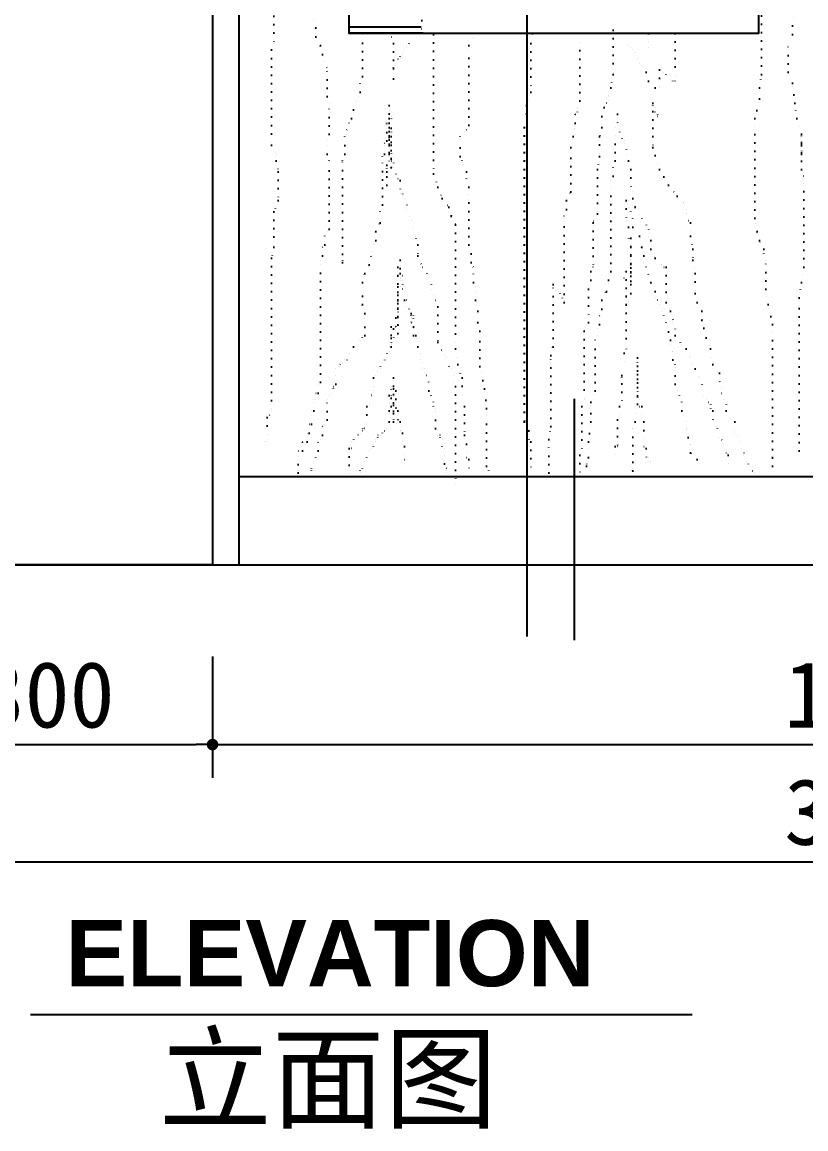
# Model space of a CAD drawing. Extents: x 425 to 4634, y 4027 to 7710.
# Drawn here: x 1813 to 2524, y 4027 to 5031 of the extents above; entities that cross this region are included whole.
import ezdxf

# ---------------------------------------------------------------- set-up
doc = ezdxf.new("R2010")
doc.units = 0
doc.header["$LTSCALE"] = 10
doc.header["$MEASUREMENT"] = 0
doc.header["$PDMODE"] = 2
doc.header["$PDSIZE"] = -3
doc.linetypes.add('DOT2', pattern=[0.125, 0, -0.125])
doc.layers.get('0').update_dxf_attribs({"linetype": 'CONTINUOUS'})
doc.layers.get('DEFPOINTS').update_dxf_attribs({"linetype": 'CONTINUOUS'})
for name, color, linetype in [('2', 2, 'CONTINUOUS'), ('3', 3, 'CONTINUOUS'), ('4', 4, 'CONTINUOUS'), ('BH', 3, 'CONTINUOUS'), ('DIM', 3, 'CONTINUOUS'), ('TEXT', 3, 'CONTINUOUS')]:
    doc.layers.add(name, color=color, linetype=linetype)
doc.styles.add('HT', font='swisseb.ttf')
doc.styles.add('HZ', font='SIMFANG0.TTF')
doc.dimstyles.new('书稿', dxfattribs={"dimscale": 30, "dimtxt": 2, "dimasz": 0.5, "dimexe": 1, "dimexo": 1, "dimgap": 0.5, "dimtad": 1, "dimdec": 0, "dimzin": 0, "dimtxsty": 'HZ', "dimblk1": 'DOT', "dimblk2": 'DOT', "dimsah": 1, "dimcen": 0, "dimclrd": 256, "dimclre": 256, "dimclrt": 256, "dimazin": 3, "dimtfac": 0.5, "dimtdec": 0, "dimtix": 1, "dimtmove": 0, "dimatfit": 3, "dimtolj": 1, "dimtzin": 0})

# ---------------------------------------------------------------- blocks, each defined once
blk = doc.blocks.new('_DOT')
at = {"color": 0, "linetype": 'BYBLOCK'}
blk.add_line((-0.35, 0), (-1, 0), dxfattribs=at)
at = {"color": 0, "linetype": 'BYBLOCK', "const_width": 0.35}
blk.add_lwpolyline([(-0.175, 0, 1), (0.175, 0, 1)], format="xyb", close=True, dxfattribs=at)
blk = doc.blocks.new('*D8')
at = {"linetype": 'BYBLOCK'}
for p, q in [((8497.1, 4878.5), (8497.1, 4692.1)), ((12097.1, 4878.5), (12097.1, 4692.1)), ((8512.1, 4722.1), (12082.1, 4722.1))]:
    blk.add_line(p, q, dxfattribs=at)
at = {"layer": 'DEFPOINTS', "color": 0, "linetype": 'BYBLOCK'}
for p in [(8497.1, 4908.5), (12097.1, 4908.5), (12097.1, 4722.1)]:
    blk.add_point(p, dxfattribs=at)
at = {"linetype": 'BYBLOCK', "xscale": 15, "yscale": 15, "zscale": 15, "rotation": 180}
blk.add_blockref('_DOT', (8497.1, 4722.1), dxfattribs=at)
at = {"linetype": 'BYBLOCK', "xscale": 15, "yscale": 15, "zscale": 15}
blk.add_blockref('_DOT', (12097.1, 4722.1), dxfattribs=at)
at = {"linetype": 'BYBLOCK', "insert": (10297.1, 4767.1), "char_height": 60, "attachment_point": 5, "style": 'HZ'}
blk.add_mtext('\\A1;3600', dxfattribs=at)
blk = doc.blocks.new('*D9')
at = {"linetype": 'BYBLOCK'}
for p, q in [((9697.1, 4908.5), (9697.1, 4798.5)), ((10897.1, 4908.5), (10897.1, 4798.5)), ((9712.1, 4828.5), (10882.1, 4828.5))]:
    blk.add_line(p, q, dxfattribs=at)
at = {"layer": 'DEFPOINTS', "color": 0, "linetype": 'BYBLOCK'}
for p in [(9697.1, 4938.5), (10897.1, 4938.5), (10897.1, 4828.5)]:
    blk.add_point(p, dxfattribs=at)
at = {"linetype": 'BYBLOCK', "xscale": 15, "yscale": 15, "zscale": 15, "rotation": 180}
blk.add_blockref('_DOT', (9697.1, 4828.5), dxfattribs=at)
at = {"linetype": 'BYBLOCK', "xscale": 15, "yscale": 15, "zscale": 15}
blk.add_blockref('_DOT', (10897.1, 4828.5), dxfattribs=at)
at = {"linetype": 'BYBLOCK', "insert": (10297.1, 4873.5), "char_height": 60, "attachment_point": 5, "style": 'HZ'}
blk.add_mtext('\\A1;1200', dxfattribs=at)
blk = doc.blocks.new('*D12')
at = {"linetype": 'BYBLOCK'}
for p, q in [((9397.1, 4908.5), (9397.1, 4798.5)), ((9697.1, 4908.5), (9697.1, 4798.5)), ((9412.1, 4828.5), (9682.1, 4828.5))]:
    blk.add_line(p, q, dxfattribs=at)
at = {"layer": 'DEFPOINTS', "color": 0, "linetype": 'BYBLOCK'}
for p in [(9397.1, 4938.5), (9697.1, 4938.5), (9697.1, 4828.5)]:
    blk.add_point(p, dxfattribs=at)
at = {"linetype": 'BYBLOCK', "xscale": 15, "yscale": 15, "zscale": 15, "rotation": 180}
blk.add_blockref('_DOT', (9397.1, 4828.5), dxfattribs=at)
at = {"linetype": 'BYBLOCK', "xscale": 15, "yscale": 15, "zscale": 15}
blk.add_blockref('_DOT', (9697.1, 4828.5), dxfattribs=at)
at = {"linetype": 'BYBLOCK', "insert": (9547.1, 4873.5), "char_height": 60, "attachment_point": 5, "style": 'HZ'}
blk.add_mtext('\\A1;300', dxfattribs=at)

msp = doc.modelspace()

# ---------------------------------------------------------------- linework, layer by layer
at = {"layer": '2', "color": 1}
msp.add_line((786, 4539.2), (4386, 4539.2), dxfattribs=at)
at = {"layer": '3'}
for p, q in [((2110, 5027.1), (2175.4, 5027.1)), ((2110, 5021.9), (2177.1, 5021.9))]:
    msp.add_line(p, q, dxfattribs=at)
at = {"layer": '4'}
for p, q in [((2010, 5330.2), (2010, 4539.2)), ((2010, 4619.2), (3162, 4619.2))]:
    msp.add_line(p, q, dxfattribs=at)
for points in [[(786, 7339.2), (1986, 7339.2), (1986, 4539.2), (786, 4539.2)], [(2110, 5039.2), (2481, 5039.2), (2481, 5021.2), (2110, 5021.2)]]:
    msp.add_lwpolyline(points, close=True, dxfattribs=at)
at = {"layer": 'BH', "linetype": 'DOT2', "ltscale": 6}
for p, q in [((2041.6, 5082.5), (2041.6, 5012.2)), ((2483.9, 4984.1), (2483.9, 5080.5)), ((2079.8, 5026.2), (2077.8, 5034.3)), ((2512, 5028.2), (2514, 5040.3)), ((2079.8, 5018.2), (2079.8, 5026.2)), ((2276.3, 5021.2), (2274.8, 5012.2)), ((2349.2, 5024.2), (2349.2, 4984.1)), ((2381.3, 5021.2), (2381.3, 5008.2)), ((2405.5, 5021.2), (2405.5, 4978)), ((2512, 5020.2), (2512, 5028.2)), ((2041.6, 5012.2), (2039.6, 5006.2)), ((2083.9, 5010.2), (2079.8, 5018.2)), ((2122, 4982.1), (2122, 5020.2)), ((2148.2, 5018.2), (2150.2, 5012.2)), ((2150.2, 5012.2), (2150.2, 4980)), ((2162.2, 5010.2), (2164.3, 5012.2)), ((2164.3, 5012.2), (2166.3, 5018.2)), ((2186.4, 5020.2), (2186.4, 4893.7)), ((2218.5, 5010.2), (2222.6, 5020.2)), ((2274.8, 5012.2), (2274.8, 4968)), ((2319, 4960), (2319, 5014.2)), ((2363.3, 5010.2), (2361.2, 5012.2)), ((2381.3, 5008.2), (2381.3, 5014.2)), ((2508, 5010.2), (2510, 5016.2)), ((2510, 5016.2), (2512, 5020.2)), ((2039.6, 5006.2), (2039.6, 4919.8)), ((2085.9, 5002.1), (2083.9, 5010.2)), ((2087.9, 4996.1), (2085.9, 5002.1)), ((2156.2, 5000.1), (2158.2, 5002.1)), ((2158.2, 5004.1), (2160.2, 5006.2)), ((2158.2, 5002.1), (2158.2, 5004.1)), ((2160.2, 5006.2), (2162.2, 5008.2)), ((2162.2, 5008.2), (2162.2, 5010.2)), ((2218.5, 4937.9), (2218.5, 5010.2)), ((2365.3, 5008.2), (2363.3, 5010.2)), ((2367.3, 5006.2), (2365.3, 5008.2)), ((2369.3, 5004.1), (2367.3, 5006.2)), ((2371.3, 4998.1), (2369.3, 5004.1)), ((2508, 4986.1), (2508, 5010.2)), ((2089.9, 4990.1), (2087.9, 4996.1)), ((2150.2, 4990.1), (2152.2, 4992.1)), ((2152.2, 4994.1), (2154.2, 4998.1)), ((2152.2, 4992.1), (2152.2, 4994.1)), ((2154.2, 4998.1), (2156.2, 4998.1)), ((2156.2, 4998.1), (2156.2, 5000.1)), ((2373.3, 4994.1), (2371.3, 4998.1)), ((2379.3, 4986.1), (2373.3, 4994.1)), ((2089.9, 4964), (2089.9, 4990.1)), ((2120, 4980), (2122, 4982.1)), ((2150.2, 4980), (2150.2, 4990.1)), ((2349.2, 4984.1), (2347.2, 4972)), ((2381.3, 4978), (2379.3, 4986.1)), ((2393.4, 4990.1), (2391.4, 4988.1)), ((2391.4, 4988.1), (2391.4, 4972)), ((2393.4, 4988.1), (2393.4, 4990.1)), ((2395.4, 4986.1), (2393.4, 4988.1)), ((2397.4, 4984.1), (2395.4, 4986.1)), ((2401.4, 4982.1), (2397.4, 4984.1)), ((2403.5, 4978), (2401.4, 4982.1)), ((2481.9, 4972), (2483.9, 4984.1)), ((2512, 4976), (2508, 4986.1)), ((2120, 4968), (2120, 4980)), ((2347.2, 4972), (2345.2, 4964)), ((2387.4, 4972), (2381.3, 4978)), ((2391.4, 4972), (2387.4, 4972)), ((2405.5, 4978), (2403.5, 4978)), ((2481.9, 4962), (2481.9, 4972)), ((2514, 4958), (2512, 4976)), ((2091.9, 4958), (2089.9, 4964)), ((2114, 4951.9), (2118, 4964)), ((2118, 4964), (2120, 4968)), ((2274.8, 4968), (2270.8, 4955.9)), ((2345.2, 4964), (2345.2, 4960)), ((2477.8, 4943.9), (2481.9, 4962)), ((2091.9, 4929.8), (2091.9, 4958)), ((2112, 4943.9), (2114, 4951.9)), ((2146.2, 4943.9), (2146.2, 4955.9)), ((2146.2, 4955.9), (2146.2, 4933.9)), ((2270.8, 4955.9), (2270.8, 4939.9)), ((2317, 4953.9), (2319, 4960)), ((2317, 4949.9), (2317, 4953.9)), ((2341.1, 4953.9), (2339.1, 4945.9)), ((2343.2, 4958), (2341.1, 4955.9)), ((2341.1, 4955.9), (2341.1, 4953.9)), ((2345.2, 4960), (2343.2, 4958)), ((2385.4, 4955.9), (2385.4, 4958)), ((2385.4, 4958), (2385.4, 4917.8)), ((2387.4, 4953.9), (2385.4, 4955.9)), ((2387.4, 4949.9), (2387.4, 4953.9)), ((2516, 4943.9), (2514, 4958)), ((2110, 4939.9), (2112, 4941.9)), ((2112, 4941.9), (2112, 4943.9)), ((2144.2, 4939.9), (2146.2, 4943.9)), ((2148.2, 4943.9), (2146.2, 4939.9)), ((2148.2, 4927.8), (2148.2, 4945.9)), ((2148.2, 4945.9), (2148.2, 4943.9)), ((2315, 4947.9), (2317, 4949.9)), ((2315, 4939.9), (2315, 4947.9)), ((2339.1, 4945.9), (2339.1, 4935.9)), ((2351.2, 4935.9), (2353.2, 4941.9)), ((2353.2, 4941.9), (2353.2, 4947.9)), ((2353.2, 4947.9), (2353.2, 4939.9)), ((2389.4, 4945.9), (2387.4, 4949.9)), ((2389.4, 4945.9), (2389.4, 4947.9)), ((2389.4, 4947.9), (2389.4, 4945.9)), ((2477.8, 4853.5), (2477.8, 4943.9)), ((2520, 4929.8), (2516, 4943.9)), ((2108, 4933.9), (2110, 4939.9)), ((2108, 4929.8), (2108, 4933.9)), ((2144.2, 4923.8), (2144.2, 4939.9)), ((2146.2, 4939.9), (2146.2, 4913.8)), ((2146.2, 4935.9), (2146.2, 4899.7)), ((2148.2, 4935.9), (2146.2, 4935.9)), ((2146.2, 4911.8), (2146.2, 4935.9)), ((2146.2, 4935.9), (2146.2, 4923.8)), ((2146.2, 4933.9), (2148.2, 4931.8)), ((2148.2, 4899.7), (2148.2, 4935.9)), ((2148.2, 4931.8), (2148.2, 4927.8)), ((2212.5, 4929.8), (2214.5, 4931.8)), ((2214.5, 4931.8), (2216.5, 4933.9)), ((2216.5, 4933.9), (2218.5, 4937.9)), ((2270.8, 4939.9), (2268.8, 4935.9)), ((2268.8, 4935.9), (2268.8, 4668.7)), ((2313, 4927.8), (2315, 4939.9)), ((2339.1, 4935.9), (2337.1, 4927.8)), ((2351.2, 4905.7), (2351.2, 4935.9)), ((2353.2, 4939.9), (2355.2, 4933.9)), ((2355.2, 4933.9), (2355.2, 4931.8)), ((2355.2, 4931.8), (2357.2, 4925.8)), ((2089.9, 4923.8), (2091.9, 4929.8)), ((2089.9, 4911.8), (2089.9, 4923.8)), ((2106, 4927.8), (2108, 4929.8)), ((2106, 4911.8), (2106, 4927.8)), ((2142.1, 4921.8), (2144.2, 4923.8)), ((2142.1, 4911.8), (2142.1, 4921.8)), ((2146.2, 4923.8), (2148.2, 4919.8)), ((2210.5, 4927.8), (2212.5, 4929.8)), ((2210.5, 4909.7), (2210.5, 4927.8)), ((2311, 4917.8), (2313, 4927.8)), ((2337.1, 4927.8), (2337.1, 4909.7)), ((2357.2, 4925.8), (2357.2, 4923.8)), ((2357.2, 4923.8), (2359.2, 4923.8)), ((2359.2, 4923.8), (2359.2, 4921.8)), ((2359.2, 4921.8), (2361.2, 4915.8)), ((2520, 4897.7), (2520, 4929.8)), ((2520, 4929.8), (2520, 4911.8)), ((2520, 4911.8), (2520, 4929.8)), ((2039.6, 4919.8), (2043.7, 4911.8)), ((2043.7, 4911.8), (2043.7, 4905.7)), ((2091.9, 4905.7), (2089.9, 4911.8)), ((2104, 4905.7), (2106, 4911.8)), ((2140.1, 4909.7), (2142.1, 4911.8)), ((2144.2, 4901.7), (2146.2, 4911.8)), ((2146.2, 4913.8), (2148.2, 4907.7)), ((2148.2, 4919.8), (2148.2, 4905.7)), ((2311, 4877.6), (2311, 4917.8)), ((2361.2, 4915.8), (2361.2, 4911.8)), ((2361.2, 4911.8), (2363.3, 4905.7)), ((2385.4, 4917.8), (2391.4, 4897.7)), ((2043.7, 4905.7), (2045.7, 4895.7)), ((2091.9, 4843.5), (2091.9, 4905.7)), ((2104, 4813.3), (2104, 4905.7)), ((2140.1, 4865.6), (2140.1, 4909.7)), ((2144.2, 4883.6), (2144.2, 4901.7)), ((2148.2, 4907.7), (2148.2, 4899.7)), ((2148.2, 4905.7), (2150.2, 4903.7)), ((2150.2, 4903.7), (2150.2, 4899.7)), ((2212.5, 4905.7), (2210.5, 4909.7)), ((2212.5, 4903.7), (2212.5, 4905.7)), ((2216.5, 4895.7), (2212.5, 4903.7)), ((2337.1, 4909.7), (2335.1, 4897.7)), ((2349.2, 4899.7), (2351.2, 4905.7)), ((2363.3, 4905.7), (2365.3, 4897.7)), ((2045.7, 4895.7), (2045.7, 4869.6)), ((2146.2, 4899.7), (2144.2, 4895.7)), ((2144.2, 4895.7), (2144.2, 4883.6)), ((2150.2, 4899.7), (2152.2, 4893.7)), ((2152.2, 4893.7), (2154.2, 4889.7)), ((2186.4, 4893.7), (2190.4, 4881.6)), ((2216.5, 4889.7), (2216.5, 4895.7)), ((2335.1, 4897.7), (2335.1, 4857.5)), ((2347.2, 4887.7), (2349.2, 4891.7)), ((2349.2, 4891.7), (2349.2, 4899.7)), ((2365.3, 4897.7), (2365.3, 4879.6)), ((2391.4, 4897.7), (2399.4, 4883.6)), ((2522.1, 4891.7), (2520, 4897.7)), ((2522.1, 4809.3), (2522.1, 4891.7)), ((2154.2, 4889.7), (2156.2, 4887.7)), ((2156.2, 4887.7), (2156.2, 4875.6)), ((2190.4, 4881.6), (2194.4, 4871.6)), ((2218.5, 4881.6), (2216.5, 4889.7)), ((2218.5, 4829.4), (2218.5, 4881.6)), ((2347.2, 4805.3), (2347.2, 4887.7)), ((2399.4, 4883.6), (2407.5, 4873.6)), ((2156.2, 4875.6), (2158.2, 4875.6)), ((2158.2, 4875.6), (2158.2, 4873.6)), ((2158.2, 4873.6), (2160.2, 4871.6)), ((2160.2, 4871.6), (2162.2, 4865.6)), ((2194.4, 4871.6), (2200.4, 4863.6)), ((2307, 4869.6), (2311, 4877.6)), ((2365.3, 4879.6), (2367.3, 4877.6)), ((2367.3, 4877.6), (2367.3, 4871.6)), ((2367.3, 4871.6), (2369.3, 4863.6)), ((2407.5, 4873.6), (2413.5, 4867.6)), ((2045.7, 4869.6), (2041.6, 4859.5)), ((2138.1, 4859.5), (2140.1, 4865.6)), ((2162.2, 4865.6), (2162.2, 4861.5)), ((2162.2, 4861.5), (2164.3, 4855.5)), ((2200.4, 4863.6), (2202.5, 4855.5)), ((2305, 4855.5), (2307, 4861.5)), ((2307, 4861.5), (2307, 4869.6)), ((2363.3, 4869.6), (2361.2, 4869.6)), ((2361.2, 4869.6), (2361.2, 4851.5)), ((2363.3, 4863.6), (2363.3, 4869.6)), ((2365.3, 4859.5), (2363.3, 4863.6)), ((2369.3, 4863.6), (2375.3, 4853.5)), ((2413.5, 4867.6), (2415.5, 4861.5)), ((2415.5, 4861.5), (2415.5, 4857.5)), ((2041.6, 4859.5), (2041.6, 4827.4)), ((2138.1, 4849.5), (2138.1, 4859.5)), ((2164.3, 4855.5), (2166.3, 4851.5)), ((2166.3, 4851.5), (2168.3, 4845.5)), ((2202.5, 4855.5), (2206.5, 4847.5)), ((2305, 4777.2), (2305, 4855.5)), ((2335.1, 4857.5), (2331.1, 4849.5)), ((2361.2, 4851.5), (2363.3, 4845.5)), ((2367.3, 4853.5), (2365.3, 4859.5)), ((2367.3, 4845.5), (2367.3, 4853.5)), ((2375.3, 4853.5), (2379.3, 4847.5)), ((2415.5, 4857.5), (2417.5, 4851.5)), ((2417.5, 4851.5), (2419.5, 4849.5)), ((2479.8, 4841.5), (2477.8, 4853.5)), ((2087.9, 4837.4), (2089.9, 4841.5)), ((2089.9, 4841.5), (2091.9, 4843.5)), ((2134.1, 4841.5), (2138.1, 4849.5)), ((2134.1, 4833.4), (2134.1, 4841.5)), ((2168.3, 4845.5), (2168.3, 4839.5)), ((2206.5, 4847.5), (2206.5, 4735)), ((2331.1, 4849.5), (2331.1, 4809.3)), ((2363.3, 4845.5), (2363.3, 4835.4)), ((2373.3, 4837.4), (2367.3, 4845.5)), ((2379.3, 4847.5), (2381.3, 4843.5)), ((2381.3, 4843.5), (2381.3, 4837.4)), ((2419.5, 4849.5), (2419.5, 4837.4)), ((2481.9, 4833.4), (2479.8, 4841.5)), ((2087.9, 4829.4), (2087.9, 4837.4)), ((2132.1, 4829.4), (2134.1, 4833.4)), ((2168.3, 4839.5), (2170.3, 4837.4)), ((2170.3, 4837.4), (2170.3, 4835.4)), ((2170.3, 4835.4), (2172.3, 4829.4)), ((2363.3, 4835.4), (2365.3, 4829.4)), ((2365.3, 4835.4), (2365.3, 4793.3)), ((2365.3, 4827.4), (2365.3, 4835.4)), ((2375.3, 4827.4), (2373.3, 4837.4)), ((2381.3, 4837.4), (2383.4, 4833.4)), ((2383.4, 4833.4), (2383.4, 4825.4)), ((2419.5, 4837.4), (2421.5, 4825.4)), ((2485.9, 4825.4), (2481.9, 4833.4)), ((2041.6, 4827.4), (2039.6, 4817.4)), ((2085.9, 4827.4), (2087.9, 4829.4)), ((2085.9, 4819.4), (2085.9, 4827.4)), ((2130.1, 4823.4), (2132.1, 4829.4)), ((2130.1, 4819.4), (2130.1, 4823.4)), ((2172.3, 4829.4), (2172.3, 4819.4)), ((2220.5, 4821.4), (2218.5, 4829.4)), ((2220.5, 4813.3), (2220.5, 4821.4)), ((2365.3, 4829.4), (2365.3, 4827.4)), ((2377.3, 4819.4), (2375.3, 4827.4)), ((2383.4, 4825.4), (2387.4, 4817.4)), ((2421.5, 4825.4), (2421.5, 4815.4)), ((2485.9, 4821.4), (2485.9, 4825.4)), ((2487.9, 4815.4), (2485.9, 4821.4)), ((2039.6, 4817.4), (2039.6, 4678.8)), ((2083.9, 4815.4), (2085.9, 4819.4)), ((2083.9, 4704.9), (2083.9, 4815.4)), ((2104, 4813.3), (2104, 4815.4)), ((2104, 4815.4), (2104, 4813.3)), ((2124.1, 4803.3), (2128.1, 4811.3)), ((2128.1, 4811.3), (2130.1, 4819.4)), ((2156.2, 4803.3), (2156.2, 4815.4)), ((2156.2, 4815.4), (2156.2, 4799.3)), ((2172.3, 4819.4), (2176.3, 4809.3)), ((2222.6, 4809.3), (2220.5, 4813.3)), ((2365.3, 4793.3), (2365.3, 4819.4)), ((2365.3, 4819.4), (2365.3, 4785.2)), ((2377.3, 4813.3), (2377.3, 4819.4)), ((2379.3, 4809.3), (2377.3, 4813.3)), ((2387.4, 4817.4), (2393.4, 4811.3)), ((2393.4, 4811.3), (2395.4, 4809.3)), ((2421.5, 4815.4), (2423.6, 4803.3)), ((2487.9, 4789.2), (2487.9, 4815.4)), ((2122, 4795.3), (2124.1, 4803.3)), ((2154.2, 4801.3), (2154.2, 4809.3)), ((2154.2, 4809.3), (2154.2, 4749.1)), ((2156.2, 4797.3), (2154.2, 4801.3)), ((2158.2, 4801.3), (2156.2, 4803.3)), ((2158.2, 4797.3), (2158.2, 4801.3)), ((2176.3, 4809.3), (2180.3, 4803.3)), ((2180.3, 4803.3), (2182.3, 4799.3)), ((2222.6, 4795.3), (2222.6, 4809.3)), ((2331.1, 4809.3), (2329.1, 4805.3)), ((2329.1, 4805.3), (2329.1, 4797.3)), ((2345.2, 4797.3), (2347.2, 4805.3)), ((2359.2, 4799.3), (2359.2, 4805.3)), ((2359.2, 4805.3), (2361.2, 4805.3)), ((2361.2, 4805.3), (2361.2, 4735)), ((2381.3, 4803.3), (2379.3, 4809.3)), ((2383.4, 4795.3), (2381.3, 4803.3)), ((2395.4, 4809.3), (2397.4, 4809.3)), ((2397.4, 4809.3), (2397.4, 4777.2)), ((2423.6, 4803.3), (2423.6, 4785.2)), ((2520, 4795.3), (2522.1, 4809.3)), ((2122, 4775.2), (2122, 4795.3)), ((2154.2, 4749.1), (2154.2, 4791.3)), ((2154.2, 4791.3), (2154.2, 4765.1)), ((2156.2, 4799.3), (2158.2, 4793.3)), ((2156.2, 4791.3), (2156.2, 4797.3)), ((2158.2, 4789.2), (2156.2, 4791.3)), ((2160.2, 4791.3), (2158.2, 4797.3)), ((2158.2, 4793.3), (2158.2, 4789.2)), ((2160.2, 4779.2), (2160.2, 4791.3)), ((2182.3, 4799.3), (2184.4, 4793.3)), ((2184.4, 4793.3), (2184.4, 4789.2)), ((2224.6, 4791.3), (2222.6, 4795.3)), ((2224.6, 4779.2), (2224.6, 4791.3)), ((2294.9, 4737), (2294.9, 4793.3)), ((2294.9, 4793.3), (2300.9, 4785.2)), ((2329.1, 4797.3), (2327.1, 4789.2)), ((2343.2, 4787.2), (2345.2, 4797.3)), ((2361.2, 4793.3), (2359.2, 4799.3)), ((2361.2, 4775.2), (2361.2, 4793.3)), ((2387.4, 4787.2), (2383.4, 4795.3)), ((2518, 4781.2), (2520, 4795.3)), ((2184.4, 4789.2), (2186.4, 4783.2)), ((2186.4, 4783.2), (2188.4, 4779.2)), ((2300.9, 4785.2), (2303, 4781.2)), ((2303, 4781.2), (2305, 4779.2)), ((2327.1, 4789.2), (2327.1, 4759.1)), ((2339.1, 4779.2), (2343.2, 4787.2)), ((2365.3, 4785.2), (2363.3, 4777.2)), ((2387.4, 4781.2), (2387.4, 4787.2)), ((2389.4, 4779.2), (2387.4, 4781.2)), ((2423.6, 4785.2), (2425.6, 4777.2)), ((2489.9, 4775.2), (2487.9, 4789.2)), ((2518, 4642.6), (2518, 4781.2)), ((2124.1, 4767.1), (2122, 4775.2)), ((2162.2, 4779.2), (2160.2, 4779.2)), ((2162.2, 4773.2), (2162.2, 4779.2)), ((2164.3, 4771.2), (2162.2, 4773.2)), ((2166.3, 4765.1), (2164.3, 4771.2)), ((2188.4, 4779.2), (2190.4, 4773.2)), ((2190.4, 4773.2), (2190.4, 4741)), ((2226.6, 4769.2), (2224.6, 4779.2)), ((2305, 4779.2), (2305, 4777.2)), ((2337.1, 4765.1), (2339.1, 4771.2)), ((2339.1, 4771.2), (2339.1, 4779.2)), ((2363.3, 4775.2), (2361.2, 4775.2)), ((2363.3, 4777.2), (2363.3, 4775.2)), ((2391.4, 4775.2), (2389.4, 4779.2)), ((2393.4, 4769.2), (2391.4, 4775.2)), ((2397.4, 4777.2), (2401.4, 4769.2)), ((2425.6, 4777.2), (2429.6, 4769.2)), ((2493.9, 4757.1), (2489.9, 4775.2)), ((2124.1, 4747.1), (2124.1, 4767.1)), ((2154.2, 4765.1), (2152.2, 4763.1)), ((2152.2, 4763.1), (2152.2, 4755.1)), ((2168.3, 4765.1), (2166.3, 4767.1)), ((2166.3, 4767.1), (2166.3, 4759.1)), ((2166.3, 4763.1), (2166.3, 4765.1)), ((2168.3, 4755.1), (2166.3, 4763.1)), ((2168.3, 4755.1), (2168.3, 4765.1)), ((2226.6, 4759.1), (2226.6, 4769.2)), ((2337.1, 4757.1), (2337.1, 4765.1)), ((2395.4, 4765.1), (2393.4, 4769.2)), ((2397.4, 4759.1), (2395.4, 4765.1)), ((2401.4, 4769.2), (2403.5, 4761.1)), ((2403.5, 4761.1), (2403.5, 4759.1)), ((2429.6, 4769.2), (2429.6, 4761.1)), ((2429.6, 4761.1), (2433.6, 4745.1)), ((2148.2, 4737), (2148.2, 4755.1)), ((2148.2, 4755.1), (2148.2, 4739)), ((2152.2, 4755.1), (2150.2, 4753.1)), ((2150.2, 4753.1), (2150.2, 4745.1)), ((2166.3, 4759.1), (2168.3, 4755.1)), ((2170.3, 4747.1), (2168.3, 4755.1)), ((2168.3, 4755.1), (2168.3, 4747.1)), ((2168.3, 4747.1), (2168.3, 4755.1)), ((2228.6, 4751.1), (2226.6, 4759.1)), ((2228.6, 4718.9), (2228.6, 4751.1)), ((2327.1, 4759.1), (2323.1, 4751.1)), ((2323.1, 4751.1), (2323.1, 4688.8)), ((2335.1, 4753.1), (2337.1, 4757.1)), ((2335.1, 4747.1), (2335.1, 4753.1)), ((2401.4, 4743), (2397.4, 4759.1)), ((2403.5, 4759.1), (2405.5, 4753.1)), ((2405.5, 4753.1), (2405.5, 4747.1)), ((2493.9, 4628.6), (2493.9, 4757.1)), ((2114, 4737), (2120, 4743)), ((2120, 4743), (2122, 4745.1)), ((2122, 4745.1), (2122, 4747.1)), ((2122, 4747.1), (2124.1, 4747.1)), ((2150.2, 4745.1), (2148.2, 4741)), ((2148.2, 4741), (2148.2, 4737)), ((2172.3, 4737), (2170.3, 4747.1)), ((2190.4, 4741), (2194.4, 4733)), ((2333.1, 4743), (2335.1, 4747.1)), ((2333.1, 4696.9), (2333.1, 4743)), ((2401.4, 4739), (2401.4, 4743)), ((2405.5, 4747.1), (2411.5, 4739)), ((2433.6, 4745.1), (2437.6, 4735)), ((2108, 4725), (2110, 4731)), ((2110, 4731), (2114, 4737)), ((2146.2, 4733), (2144.2, 4731)), ((2144.2, 4731), (2144.2, 4727)), ((2148.2, 4739), (2146.2, 4737)), ((2146.2, 4737), (2146.2, 4733)), ((2174.3, 4731), (2172.3, 4737)), ((2174.3, 4725), (2174.3, 4731)), ((2194.4, 4733), (2196.4, 4729)), ((2206.5, 4735), (2208.5, 4721)), ((2292.9, 4729), (2294.9, 4737)), ((2361.2, 4735), (2359.2, 4731)), ((2359.2, 4731), (2359.2, 4718.9)), ((2403.5, 4733), (2401.4, 4739)), ((2403.5, 4725), (2403.5, 4733)), ((2411.5, 4739), (2415.5, 4735)), ((2415.5, 4735), (2419.5, 4727)), ((2437.6, 4735), (2439.6, 4721)), ((2099.9, 4718.9), (2101.9, 4721)), ((2101.9, 4721), (2104, 4723)), ((2104, 4723), (2106, 4725)), ((2106, 4725), (2108, 4725)), ((2140.1, 4723), (2138.1, 4718.9)), ((2142.1, 4725), (2140.1, 4723)), ((2144.2, 4727), (2142.1, 4725)), ((2176.3, 4723), (2174.3, 4725)), ((2176.3, 4716.9), (2176.3, 4723)), ((2196.4, 4729), (2198.4, 4727)), ((2198.4, 4727), (2200.4, 4721)), ((2200.4, 4721), (2200.4, 4718.9)), ((2208.5, 4721), (2210.5, 4712.9)), ((2292.9, 4664.7), (2292.9, 4729)), ((2371.3, 4684.8), (2371.3, 4727)), ((2371.3, 4727), (2371.3, 4690.8)), ((2405.5, 4721), (2403.5, 4725)), ((2405.5, 4702.9), (2405.5, 4721)), ((2419.5, 4727), (2421.5, 4721)), ((2421.5, 4721), (2423.6, 4716.9)), ((2439.6, 4721), (2445.7, 4712.9)), ((2097.9, 4716.9), (2099.9, 4718.9)), ((2097.9, 4702.9), (2097.9, 4716.9)), ((2134.1, 4710.9), (2132.1, 4708.9)), ((2136.1, 4714.9), (2134.1, 4710.9)), ((2138.1, 4716.9), (2136.1, 4714.9)), ((2138.1, 4718.9), (2138.1, 4716.9)), ((2178.3, 4716.9), (2176.3, 4716.9)), ((2178.3, 4712.9), (2178.3, 4716.9)), ((2180.3, 4710.9), (2178.3, 4712.9)), ((2182.3, 4704.9), (2180.3, 4710.9)), ((2200.4, 4718.9), (2202.5, 4716.9)), ((2202.5, 4716.9), (2204.5, 4710.9)), ((2204.5, 4710.9), (2204.5, 4704.9)), ((2210.5, 4712.9), (2212.5, 4708.9)), ((2232.6, 4698.9), (2228.6, 4718.9)), ((2357.2, 4710.9), (2357.2, 4708.9)), ((2357.2, 4708.9), (2357.2, 4710.9)), ((2357.2, 4710.9), (2357.2, 4682.8)), ((2423.6, 4716.9), (2427.6, 4708.9)), ((2445.7, 4712.9), (2445.7, 4704.9)), ((2081.8, 4694.8), (2081.8, 4704.9)), ((2081.8, 4704.9), (2083.9, 4704.9)), ((2095.9, 4700.9), (2097.9, 4702.9)), ((2095.9, 4698.9), (2095.9, 4700.9)), ((2132.1, 4708.9), (2132.1, 4696.9)), ((2148.2, 4682.8), (2148.2, 4700.9)), ((2148.2, 4700.9), (2148.2, 4698.9)), ((2150.2, 4698.9), (2150.2, 4708.9)), ((2150.2, 4708.9), (2150.2, 4668.7)), ((2182.3, 4696.9), (2182.3, 4704.9)), ((2204.5, 4704.9), (2206.5, 4700.9)), ((2206.5, 4700.9), (2206.5, 4612.5)), ((2212.5, 4708.9), (2212.5, 4686.8)), ((2407.5, 4696.9), (2405.5, 4702.9)), ((2427.6, 4708.9), (2429.6, 4702.9)), ((2429.6, 4702.9), (2429.6, 4698.9)), ((2445.7, 4704.9), (2447.7, 4698.9)), ((2079.8, 4688.8), (2079.8, 4694.8)), ((2079.8, 4694.8), (2081.8, 4694.8)), ((2089.9, 4688.8), (2091.9, 4692.8)), ((2091.9, 4692.8), (2093.9, 4694.8)), ((2093.9, 4694.8), (2095.9, 4698.9)), ((2130.1, 4692.8), (2128.1, 4686.8)), ((2132.1, 4696.9), (2130.1, 4694.8)), ((2130.1, 4694.8), (2130.1, 4692.8)), ((2148.2, 4698.9), (2146.2, 4692.8)), ((2146.2, 4692.8), (2146.2, 4678.8)), ((2146.2, 4688.8), (2148.2, 4692.8)), ((2148.2, 4692.8), (2150.2, 4698.9)), ((2150.2, 4698.9), (2152.2, 4696.9)), ((2150.2, 4668.7), (2150.2, 4698.9)), ((2152.2, 4696.9), (2152.2, 4680.8)), ((2184.4, 4692.8), (2182.3, 4696.9)), ((2186.4, 4686.8), (2184.4, 4692.8)), ((2234.6, 4680.8), (2232.6, 4698.9)), ((2329.1, 4686.8), (2333.1, 4696.9)), ((2371.3, 4690.8), (2373.3, 4688.8)), ((2409.5, 4692.8), (2407.5, 4696.9)), ((2411.5, 4686.8), (2409.5, 4692.8)), ((2429.6, 4698.9), (2431.6, 4692.8)), ((2431.6, 4692.8), (2433.6, 4688.8)), ((2447.7, 4698.9), (2447.7, 4694.8)), ((2447.7, 4694.8), (2449.7, 4688.8)), ((2077.8, 4678.8), (2077.8, 4688.8)), ((2077.8, 4688.8), (2079.8, 4688.8)), ((2089.9, 4670.7), (2089.9, 4688.8)), ((2128.1, 4684.8), (2126.1, 4682.8)), ((2126.1, 4682.8), (2126.1, 4666.7)), ((2128.1, 4686.8), (2128.1, 4684.8)), ((2146.2, 4678.8), (2146.2, 4688.8)), ((2146.2, 4678.8), (2148.2, 4682.8)), ((2152.2, 4680.8), (2154.2, 4678.8)), ((2186.4, 4682.8), (2186.4, 4686.8)), ((2188.4, 4680.8), (2186.4, 4682.8)), ((2188.4, 4662.7), (2188.4, 4680.8)), ((2212.5, 4686.8), (2214.5, 4682.8)), ((2214.5, 4682.8), (2214.5, 4656.7)), ((2234.6, 4628.6), (2234.6, 4680.8)), ((2323.1, 4688.8), (2321, 4682.8)), ((2321, 4682.8), (2321, 4644.6)), ((2329.1, 4668.7), (2329.1, 4686.8)), ((2357.2, 4682.8), (2355.2, 4682.8)), ((2355.2, 4682.8), (2355.2, 4672.8)), ((2369.3, 4682.8), (2371.3, 4684.8)), ((2369.3, 4668.7), (2369.3, 4682.8)), ((2373.3, 4688.8), (2373.3, 4682.8)), ((2373.3, 4682.8), (2375.3, 4682.8)), ((2375.3, 4682.8), (2375.3, 4672.8)), ((2411.5, 4678.8), (2411.5, 4686.8)), ((2433.6, 4688.8), (2435.6, 4686.8)), ((2435.6, 4686.8), (2437.6, 4684.8)), ((2437.6, 4684.8), (2437.6, 4680.8)), ((2437.6, 4680.8), (2439.6, 4678.8)), ((2449.7, 4688.8), (2451.7, 4684.8)), ((2451.7, 4684.8), (2451.7, 4678.8)), ((2037.6, 4674.8), (2035.6, 4672.8)), ((2035.6, 4672.8), (2035.6, 4650.7)), ((2039.6, 4678.8), (2037.6, 4676.8)), ((2037.6, 4676.8), (2037.6, 4674.8)), ((2075.8, 4678.8), (2077.8, 4678.8)), ((2075.8, 4666.7), (2075.8, 4678.8)), ((2087.9, 4668.7), (2089.9, 4670.7)), ((2146.2, 4668.7), (2146.2, 4678.8)), ((2154.2, 4678.8), (2154.2, 4670.7)), ((2154.2, 4670.7), (2156.2, 4668.7)), ((2355.2, 4672.8), (2353.2, 4670.7)), ((2353.2, 4670.7), (2353.2, 4646.6)), ((2375.3, 4672.8), (2377.3, 4668.7)), ((2413.5, 4674.8), (2411.5, 4678.8)), ((2415.5, 4668.7), (2413.5, 4674.8)), ((2439.6, 4678.8), (2439.6, 4670.7)), ((2439.6, 4670.7), (2441.7, 4664.7)), ((2451.7, 4678.8), (2455.7, 4670.7)), ((2455.7, 4670.7), (2459.7, 4668.7)), ((2073.8, 4666.7), (2075.8, 4666.7)), ((2073.8, 4658.7), (2073.8, 4666.7)), ((2085.9, 4664.7), (2087.9, 4666.7)), ((2085.9, 4656.7), (2085.9, 4664.7)), ((2087.9, 4666.7), (2087.9, 4668.7)), ((2122, 4660.7), (2120, 4660.7)), ((2120, 4660.7), (2120, 4658.7)), ((2124.1, 4662.7), (2122, 4662.7)), ((2122, 4662.7), (2122, 4660.7)), ((2126.1, 4666.7), (2124.1, 4664.7)), ((2124.1, 4664.7), (2124.1, 4662.7)), ((2140.1, 4658.7), (2142.1, 4660.7)), ((2142.1, 4660.7), (2144.2, 4662.7)), ((2144.2, 4662.7), (2146.2, 4668.7)), ((2156.2, 4668.7), (2156.2, 4660.7)), ((2156.2, 4660.7), (2158.2, 4658.7)), ((2190.4, 4660.7), (2188.4, 4662.7)), ((2190.4, 4656.7), (2190.4, 4660.7)), ((2268.8, 4668.7), (2272.8, 4660.7)), ((2272.8, 4660.7), (2272.8, 4652.7)), ((2290.9, 4652.7), (2292.9, 4664.7)), ((2327.1, 4650.7), (2329.1, 4668.7)), ((2367.3, 4662.7), (2369.3, 4668.7)), ((2367.3, 4624.5), (2367.3, 4662.7)), ((2377.3, 4668.7), (2377.3, 4646.6)), ((2415.5, 4662.7), (2415.5, 4668.7)), ((2417.5, 4654.7), (2415.5, 4662.7)), ((2441.7, 4664.7), (2443.7, 4662.7)), ((2443.7, 4662.7), (2445.7, 4660.7)), ((2445.7, 4660.7), (2445.7, 4654.7)), ((2459.7, 4668.7), (2459.7, 4658.7)), ((2035.6, 4650.7), (2033.6, 4650.7)), ((2033.6, 4650.7), (2033.6, 4644.6)), ((2067.8, 4642.6), (2067.8, 4650.7)), ((2067.8, 4650.7), (2071.8, 4650.7)), ((2071.8, 4650.7), (2071.8, 4658.7)), ((2071.8, 4658.7), (2073.8, 4658.7)), ((2081.8, 4650.7), (2083.9, 4652.7)), ((2081.8, 4642.6), (2081.8, 4650.7)), ((2083.9, 4652.7), (2085.9, 4656.7)), ((2114, 4650.7), (2112, 4650.7)), ((2112, 4650.7), (2112, 4644.6)), ((2116, 4654.7), (2114, 4652.7)), ((2114, 4652.7), (2114, 4650.7)), ((2118, 4656.7), (2116, 4654.7)), ((2120, 4658.7), (2118, 4658.7)), ((2118, 4658.7), (2118, 4656.7)), ((2132.1, 4648.6), (2134.1, 4650.7)), ((2134.1, 4652.7), (2136.1, 4654.7)), ((2134.1, 4650.7), (2134.1, 4652.7)), ((2136.1, 4654.7), (2136.1, 4656.7)), ((2136.1, 4656.7), (2138.1, 4656.7)), ((2138.1, 4656.7), (2140.1, 4658.7)), ((2158.2, 4658.7), (2158.2, 4648.6)), ((2192.4, 4656.7), (2190.4, 4656.7)), ((2192.4, 4654.7), (2192.4, 4656.7)), ((2194.4, 4652.7), (2192.4, 4654.7)), ((2194.4, 4646.6), (2194.4, 4652.7)), ((2214.5, 4656.7), (2216.5, 4648.6)), ((2272.8, 4652.7), (2274.8, 4650.7)), ((2274.8, 4650.7), (2274.8, 4622.5)), ((2290.9, 4622.5), (2290.9, 4652.7)), ((2327.1, 4636.6), (2327.1, 4650.7)), ((2419.5, 4648.6), (2417.5, 4654.7)), ((2445.7, 4654.7), (2447.7, 4652.7)), ((2447.7, 4652.7), (2449.7, 4648.6)), ((2459.7, 4658.7), (2461.8, 4656.7)), ((2461.8, 4656.7), (2463.8, 4650.7)), ((2463.8, 4650.7), (2465.8, 4644.6)), ((2063.8, 4622.5), (2063.8, 4642.6)), ((2063.8, 4642.6), (2067.8, 4642.6)), ((2079.8, 4636.6), (2081.8, 4642.6)), ((2110, 4644.6), (2110, 4620.5)), ((2112, 4644.6), (2110, 4644.6)), ((2126.1, 4636.6), (2128.1, 4642.6)), ((2128.1, 4642.6), (2130.1, 4644.6)), ((2130.1, 4644.6), (2132.1, 4646.6)), ((2132.1, 4646.6), (2132.1, 4648.6)), ((2158.2, 4648.6), (2160.2, 4646.6)), ((2160.2, 4646.6), (2160.2, 4634.6)), ((2196.4, 4644.6), (2194.4, 4646.6)), ((2196.4, 4630.6), (2196.4, 4644.6)), ((2216.5, 4648.6), (2216.5, 4636.6)), ((2321, 4644.6), (2319, 4638.6)), ((2353.2, 4646.6), (2351.2, 4646.6)), ((2351.2, 4646.6), (2351.2, 4632.6)), ((2377.3, 4646.6), (2379.3, 4644.6)), ((2379.3, 4644.6), (2379.3, 4636.6)), ((2419.5, 4640.6), (2419.5, 4648.6)), ((2425.6, 4634.6), (2419.5, 4640.6)), ((2449.7, 4648.6), (2451.7, 4642.6)), ((2451.7, 4642.6), (2451.7, 4640.6)), ((2451.7, 4640.6), (2453.7, 4638.6)), ((2465.8, 4644.6), (2467.8, 4640.6)), ((2467.8, 4640.6), (2467.8, 4638.6)), ((2075.8, 4626.6), (2077.8, 4632.6)), ((2077.8, 4632.6), (2079.8, 4636.6)), ((2122, 4626.6), (2124.1, 4632.6)), ((2124.1, 4632.6), (2126.1, 4636.6)), ((2160.2, 4634.6), (2162.2, 4634.6)), ((2162.2, 4634.6), (2164.3, 4630.6)), ((2198.4, 4626.6), (2196.4, 4630.6)), ((2216.5, 4636.6), (2218.5, 4634.6)), ((2218.5, 4634.6), (2218.5, 4626.6)), ((2319, 4638.6), (2319, 4620.5)), ((2325.1, 4628.6), (2327.1, 4636.6)), ((2325.1, 4628.6), (2325.1, 4630.6)), ((2325.1, 4630.6), (2325.1, 4628.6)), ((2379.3, 4636.6), (2381.3, 4636.6)), ((2381.3, 4636.6), (2381.3, 4632.6)), ((2381.3, 4632.6), (2383.4, 4632.6)), ((2383.4, 4632.6), (2383.4, 4630.6)), ((2383.4, 4630.6), (2385.4, 4630.6)), ((2427.6, 4634.6), (2425.6, 4634.6)), ((2425.6, 4634.6), (2427.6, 4634.6)), ((2427.6, 4634.6), (2425.6, 4634.6)), ((2453.7, 4638.6), (2453.7, 4628.6)), ((2467.8, 4638.6), (2469.8, 4632.6)), ((2469.8, 4632.6), (2471.8, 4630.6)), ((2471.8, 4630.6), (2473.8, 4628.6)), ((2493.9, 4628.6), (2493.9, 4636.6)), ((2493.9, 4636.6), (2493.9, 4628.6)), ((2063.8, 4622.5), (2063.8, 4624.5)), ((2063.8, 4624.5), (2063.8, 4622.5)), ((2075.8, 4624.5), (2075.8, 4626.6)), ((2120, 4624.5), (2122, 4626.6)), ((2120, 4622.5), (2120, 4624.5)), ((2198.4, 4622.5), (2198.4, 4626.6)), ((2198.4, 4622.5), (2198.4, 4624.5)), ((2198.4, 4624.5), (2198.4, 4622.5)), ((2236.6, 4624.5), (2234.6, 4628.6)), ((2288.9, 4618.5), (2290.9, 4622.5)), ((2367.3, 4624.5), (2367.3, 4626.6)), ((2367.3, 4626.6), (2367.3, 4624.5)), ((2473.8, 4628.6), (2475.8, 4628.6)), ((2475.8, 4628.6), (2475.8, 4624.5)), ((2475.8, 4624.5), (2477.8, 4622.5)), ((2477.8, 4622.5), (2479.8, 4620.5)), ((2206.5, 4612.5), (2206.5, 4614.5)), ((2288.9, 4616.5), (2288.9, 4618.5)), ((2288.9, 4618.5), (2288.9, 4616.5)), ((2288.9, 4616.5), (2288.9, 4618.5))]:
    msp.add_line(p, q, dxfattribs=at)
msp.add_arc((2190, 5028.9), 14.7, 134.1646, 211.5292, dxfattribs=at)
at = {"layer": 'TEXT', "color": 6}
msp.add_line((1820.9, 4131), (2420.9, 4131), dxfattribs=at)
at = {"layer": 'TEXT'}
msp.add_lwpolyline([(2271.5, 4474), (2271.5, 7453.5), (2456, 7453.5)], dxfattribs=at)
at = {"layer": 'TEXT', "color": 1}
msp.add_lwpolyline([(2314.4, 4470.6), (2314.4, 4689.7)], dxfattribs=at)

# ---------------------------------------------------------------- texts
at = {"layer": 'TEXT', "linetype": 'BYBLOCK'}
for s, height, style, p in [('ELEVATION', 60, 'HT', (1852.8, 4156.8)), ('立面图', 75, 'HZ', (1937.4, 4035.6))]:
    msp.add_text(s, height=height, dxfattribs=dict(at, style=style)).set_placement(p)

# ---------------------------------------------------------------- dimensions: what is measured, and where the dimension line sits
at = {"layer": 'DIM'}
for base, p1, p2, picture, middle in [((1986, 4375.9), (1686, 4486), (1986, 4486), '*D12', (1836, 4420.9)), ((3186, 4375.9), (1986, 4486), (3186, 4486), '*D9', (2586, 4420.9)), ((4386, 4269.6), (786, 4456), (4386, 4456), '*D8', (2586, 4314.6))]:
    dim = msp.add_linear_dim(base=base, p1=p1, p2=p2, dimstyle='书稿', override={"dimtxt": 2, "dimexe": 1, "dimblk1": 'DOT', "dimblk2": 'DOT'}, dxfattribs=at)
    dim.commit()
    dim.dimension.update_dxf_attribs({"geometry": picture, "text_midpoint": middle, "insert": (-7711, -452.5)})

doc.saveas('drawing.dxf')
